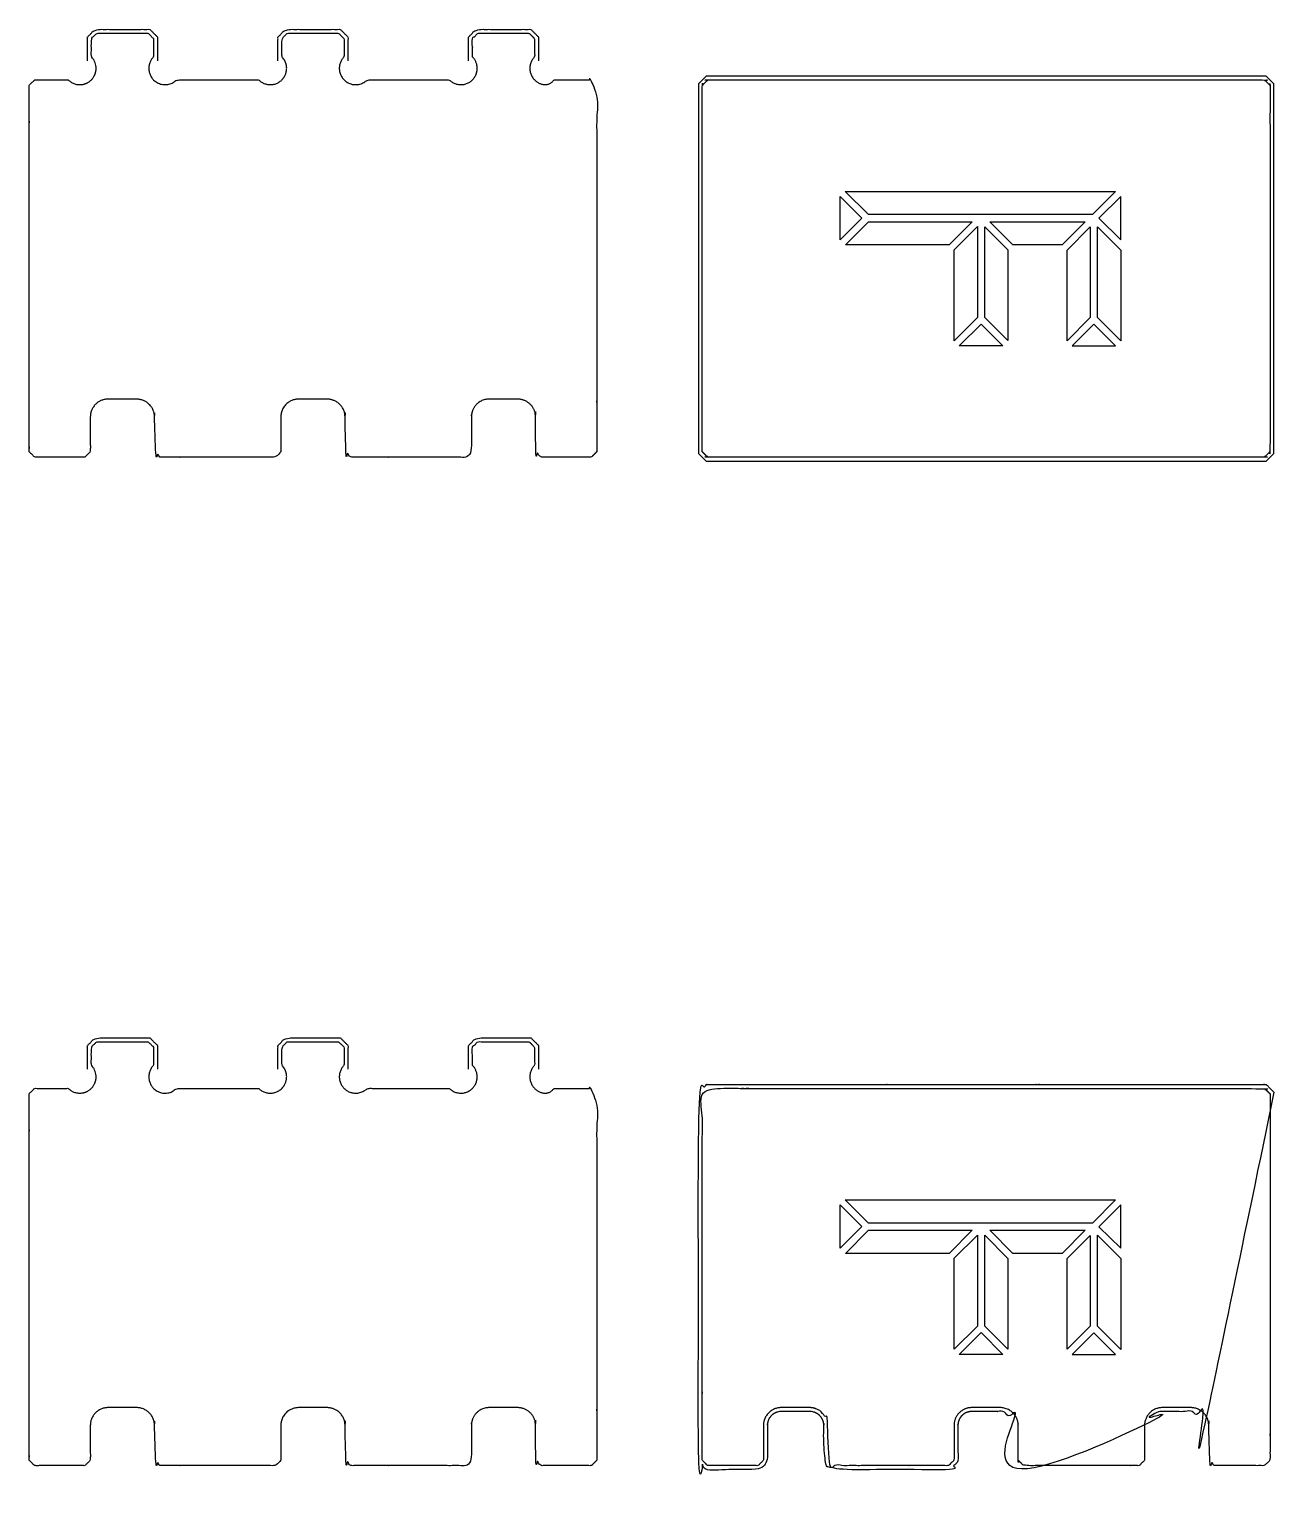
# Model space of a CAD drawing. Header units: millimetres. Extents: x -123 to 248, y -1 to 187.
# Drawn here: x 87.7 to 247.8, y -0.5 to 186.6 of the extents above; entities that cross this region are included whole.
import ezdxf

# ---------------------------------------------------------------- set-up
doc = ezdxf.new("R2010")
doc.units = ezdxf.units.MM
doc.header["$MEASUREMENT"] = 0
for name, color, linetype, true_color in [('Cutout - outside - 4mm bit', 18, 'Continuous', 0x000000), ('V bit - on -1.2mm depth', 4, 'Continuous', 0x00ffff), ('V-Carve F', 3, 'Continuous', 0x00ff00)]:
    doc.layers.add(name, color=color, linetype=linetype, true_color=true_color)

msp = doc.modelspace()

# ---------------------------------------------------------------- linework, layer by layer
at = {"layer": 'Cutout - outside - 4mm bit'}
for points, weights, knots in [([(97.9, 138.99), (99.75, 138.99), (101.55, 138.99), (103.88, 138.99), (103.88, 136.71), (103.88, 134.01), (103.88, 132.23), (104.23, 131.88), (104.58, 131.53), (112.25, 131.53), (119.42, 131.53), (119.77, 131.88), (120.12, 132.23), (120.12, 133.97), (120.12, 136.71), (120.12, 138.99), (122.4, 138.99), (124.25, 138.99), (126.05, 138.99), (128.38, 138.99), (128.38, 136.71), (128.38, 134.01), (128.38, 132.23), (128.73, 131.88), (129.08, 131.53), (136.25, 131.53), (143.92, 131.53), (144.27, 131.88), (144.62, 132.23), (144.62, 133.97), (144.62, 136.71), (144.62, 138.99), (146.9, 138.99), (148.75, 138.99), (150.55, 138.99), (152.88, 138.99), (152.88, 136.71), (152.88, 134.01), (152.88, 132.23), (153.23, 131.88), (153.58, 131.53), (156.18, 131.53), (160.05, 131.53), (160.4, 131.88), (160.75, 132.23), (160.75, 155.78), (160.75, 179.33), (160.4, 179.68), (160.05, 180.03), (157.28, 180.03), (155.22, 180.03), (154.24, 178.55), (152.75, 180.03), (151.27, 181.52), (152.75, 183), (152.75, 183.67), (152.75, 185.33), (152.4, 185.68), (152.05, 186.03), (148.75, 186.03), (145.45, 186.03), (145.1, 185.68), (144.75, 185.33), (144.75, 183.67), (144.75, 183), (146.24, 181.52), (144.75, 180.03), (143.27, 178.55), (141.78, 180.03), (136.25, 180.03), (131.22, 180.03), (129.74, 178.55), (128.25, 180.03), (126.77, 181.52), (128.25, 183), (128.25, 183.67), (128.25, 185.33), (127.9, 185.68), (127.55, 186.03), (124.25, 186.03), (120.95, 186.03), (120.6, 185.68), (120.25, 185.33), (120.25, 183.67), (120.25, 183), (121.74, 181.52), (120.25, 180.03), (118.77, 178.55), (117.28, 180.03), (112.25, 180.03), (106.72, 180.03), (105.24, 178.55), (103.75, 180.03), (102.27, 181.52), (103.75, 183), (103.75, 183.67), (103.75, 185.33), (103.4, 185.68), (103.05, 186.03), (99.75, 186.03), (96.45, 186.03), (96.1, 185.68), (95.75, 185.33), (95.75, 183.67), (95.75, 183), (97.24, 181.52), (95.75, 180.03), (94.27, 178.55), (92.78, 180.03), (91.23, 180.03), (88.45, 180.03), (88.1, 179.68), (87.75, 179.33), (87.75, 155.78), (87.75, 132.23), (88.1, 131.88), (88.45, 131.53), (92.32, 131.53), (94.92, 131.53), (95.27, 131.88), (95.62, 132.23), (95.62, 133.97), (95.62, 136.71), (95.62, 138.99), (97.9, 138.99)], [1, 1, 1, 0.707106781187, 1, 1, 1, 1, 1, 1, 1, 1, 1, 1, 1, 0.707106781187, 1, 1, 1, 0.707106781187, 1, 1, 1, 1, 1, 1, 1, 1, 1, 1, 1, 0.707106781187, 1, 1, 1, 0.707106781187, 1, 1, 1, 1, 1, 1, 1, 1, 1, 1, 1, 1, 1, 1, 1, 0.707106781187, 1, 0.707106781187, 1, 1, 1, 1, 1, 1, 1, 1, 1, 1, 1, 0.707106781187, 1, 0.707106781187, 1, 1, 1, 0.707106781187, 1, 0.707106781187, 1, 1, 1, 1, 1, 1, 1, 1, 1, 1, 1, 0.707106781187, 1, 0.707106781187, 1, 1, 1, 0.707106781187, 1, 0.707106781187, 1, 1, 1, 1, 1, 1, 1, 1, 1, 1, 1, 0.707106781187, 1, 0.707106781187, 1, 1, 1, 1, 1, 1, 1, 1, 1, 1, 1, 1, 1, 1, 1, 0.707106781187, 1], [268.206441, 268.206441, 268.206441, 272.453172, 272.453172, 276.529741, 276.529741, 276.595437, 276.595437, 277.585386, 277.585386, 292.025386, 292.025386, 293.015336, 293.015336, 295.18529, 295.18529, 299.261858, 299.261858, 303.508589, 303.508589, 307.585158, 307.585158, 307.650854, 307.650854, 308.640803, 308.640803, 323.080803, 323.080803, 324.070753, 324.070753, 326.240707, 326.240707, 330.317275, 330.317275, 334.564006, 334.564006, 338.640575, 338.640575, 338.706271, 338.706271, 339.69622, 339.69622, 345.99622, 345.99622, 346.98617, 346.98617, 393.14617, 393.14617, 394.136119, 394.136119, 398.246271, 398.246271, 401.544943, 401.544943, 404.843615, 404.843615, 405.907737, 405.907737, 406.897686, 406.897686, 413.497686, 413.497686, 414.487636, 414.487636, 415.551757, 415.551757, 418.850429, 418.850429, 422.149101, 422.149101, 432.209404, 432.209404, 435.508077, 435.508077, 438.806749, 438.806749, 439.87087, 439.87087, 440.86082, 440.86082, 447.46082, 447.46082, 448.450769, 448.450769, 449.51489, 449.51489, 452.813563, 452.813563, 456.112235, 456.112235, 466.172538, 466.172538, 469.47121, 469.47121, 472.769883, 472.769883, 473.834004, 473.834004, 474.823953, 474.823953, 481.423953, 481.423953, 482.413903, 482.413903, 483.478024, 483.478024, 486.776696, 486.776696, 490.075369, 490.075369, 494.18552, 494.18552, 495.17547, 495.17547, 541.33547, 541.33547, 542.325419, 542.325419, 548.625419, 548.625419, 549.615369, 549.615369, 551.785323, 551.785323, 555.861891, 555.861891, 555.861891]), ([(97.9, 9.34), (99.75, 9.34), (101.55, 9.34), (103.88, 9.34), (103.88, 7.06), (103.88, 4.36), (103.88, 2.58), (104.23, 2.23), (104.58, 1.88), (112.25, 1.88), (119.42, 1.88), (119.77, 2.23), (120.12, 2.58), (120.12, 4.32), (120.12, 7.06), (120.12, 9.34), (122.4, 9.34), (124.25, 9.34), (126.05, 9.34), (128.38, 9.34), (128.38, 7.06), (128.38, 4.36), (128.38, 2.58), (128.73, 2.23), (129.08, 1.88), (136.25, 1.88), (143.92, 1.88), (144.27, 2.23), (144.62, 2.58), (144.62, 4.32), (144.62, 7.06), (144.62, 9.34), (146.9, 9.34), (148.75, 9.34), (150.55, 9.34), (152.88, 9.34), (152.88, 7.06), (152.88, 4.36), (152.88, 2.58), (153.23, 2.23), (153.58, 1.88), (156.18, 1.88), (160.05, 1.88), (160.4, 2.23), (160.75, 2.58), (160.75, 26.13), (160.75, 49.68), (160.4, 50.03), (160.05, 50.38), (157.28, 50.38), (155.22, 50.38), (154.24, 48.9), (152.75, 50.38), (151.27, 51.87), (152.75, 53.35), (152.75, 54.02), (152.75, 55.68), (152.4, 56.03), (152.05, 56.38), (148.75, 56.38), (145.45, 56.38), (145.1, 56.03), (144.75, 55.68), (144.75, 54.02), (144.75, 53.35), (146.24, 51.87), (144.75, 50.38), (143.27, 48.9), (141.78, 50.38), (136.25, 50.38), (131.22, 50.38), (129.74, 48.9), (128.25, 50.38), (126.77, 51.87), (128.25, 53.35), (128.25, 54.02), (128.25, 55.68), (127.9, 56.03), (127.55, 56.38), (124.25, 56.38), (120.95, 56.38), (120.6, 56.03), (120.25, 55.68), (120.25, 54.02), (120.25, 53.35), (121.74, 51.87), (120.25, 50.38), (118.77, 48.9), (117.28, 50.38), (112.25, 50.38), (106.72, 50.38), (105.24, 48.9), (103.75, 50.38), (102.27, 51.87), (103.75, 53.35), (103.75, 54.02), (103.75, 55.68), (103.4, 56.03), (103.05, 56.38), (99.75, 56.38), (96.45, 56.38), (96.1, 56.03), (95.75, 55.68), (95.75, 54.02), (95.75, 53.35), (97.24, 51.87), (95.75, 50.38), (94.27, 48.9), (92.78, 50.38), (91.23, 50.38), (88.45, 50.38), (88.1, 50.03), (87.75, 49.68), (87.75, 26.13), (87.75, 2.58), (88.1, 2.23), (88.45, 1.88), (92.32, 1.88), (94.92, 1.88), (95.27, 2.23), (95.62, 2.58), (95.62, 4.32), (95.62, 7.06), (95.62, 9.34), (97.9, 9.34)], [1, 1, 1, 0.707106781187, 1, 1, 1, 1, 1, 1, 1, 1, 1, 1, 1, 0.707106781187, 1, 1, 1, 0.707106781187, 1, 1, 1, 1, 1, 1, 1, 1, 1, 1, 1, 0.707106781187, 1, 1, 1, 0.707106781187, 1, 1, 1, 1, 1, 1, 1, 1, 1, 1, 1, 1, 1, 1, 1, 0.707106781187, 1, 0.707106781187, 1, 1, 1, 1, 1, 1, 1, 1, 1, 1, 1, 0.707106781187, 1, 0.707106781187, 1, 1, 1, 0.707106781187, 1, 0.707106781187, 1, 1, 1, 1, 1, 1, 1, 1, 1, 1, 1, 0.707106781187, 1, 0.707106781187, 1, 1, 1, 0.707106781187, 1, 0.707106781187, 1, 1, 1, 1, 1, 1, 1, 1, 1, 1, 1, 0.707106781187, 1, 0.707106781187, 1, 1, 1, 1, 1, 1, 1, 1, 1, 1, 1, 1, 1, 1, 1, 0.707106781187, 1], [268.206441, 268.206441, 268.206441, 272.453172, 272.453172, 276.529741, 276.529741, 276.595437, 276.595437, 277.585386, 277.585386, 292.025386, 292.025386, 293.015336, 293.015336, 295.18529, 295.18529, 299.261858, 299.261858, 303.508589, 303.508589, 307.585158, 307.585158, 307.650854, 307.650854, 308.640803, 308.640803, 323.080803, 323.080803, 324.070753, 324.070753, 326.240707, 326.240707, 330.317275, 330.317275, 334.564006, 334.564006, 338.640575, 338.640575, 338.706271, 338.706271, 339.69622, 339.69622, 345.99622, 345.99622, 346.98617, 346.98617, 393.14617, 393.14617, 394.136119, 394.136119, 398.246271, 398.246271, 401.544943, 401.544943, 404.843615, 404.843615, 405.907737, 405.907737, 406.897686, 406.897686, 413.497686, 413.497686, 414.487636, 414.487636, 415.551757, 415.551757, 418.850429, 418.850429, 422.149101, 422.149101, 432.209404, 432.209404, 435.508077, 435.508077, 438.806749, 438.806749, 439.87087, 439.87087, 440.86082, 440.86082, 447.46082, 447.46082, 448.450769, 448.450769, 449.51489, 449.51489, 452.813563, 452.813563, 456.112235, 456.112235, 466.172538, 466.172538, 469.47121, 469.47121, 472.769883, 472.769883, 473.834004, 473.834004, 474.823953, 474.823953, 481.423953, 481.423953, 482.413903, 482.413903, 483.478024, 483.478024, 486.776696, 486.776696, 490.075369, 490.075369, 494.18552, 494.18552, 495.17547, 495.17547, 541.33547, 541.33547, 542.325419, 542.325419, 548.625419, 548.625419, 549.615369, 549.615369, 551.785323, 551.785323, 555.861891, 555.861891, 555.861891]), ([(247.31, 49.68), (246.96, 50.03), (246.61, 50.38), (210.81, 50.38), (175.01, 50.38), (174.66, 50.03), (174.31, 49.68), (174.31, 26.13), (174.31, 2.58), (174.66, 2.23), (175.01, 1.88), (178.88, 1.88), (181.48, 1.88), (181.83, 2.23), (182.18, 2.58), (182.18, 4.32), (182.18, 7.06), (182.18, 9.34), (184.46, 9.34), (186.31, 9.34), (188.11, 9.34), (190.44, 9.34), (190.44, 7.06), (190.44, 4.32), (190.44, 2.58), (190.79, 2.23), (191.14, 1.88), (198.81, 1.88), (205.98, 1.88), (206.33, 2.23), (206.68, 2.58), (206.68, 4.32), (206.68, 7.06), (206.68, 9.34), (208.96, 9.34), (210.81, 9.34), (212.61, 9.34), (214.94, 9.34), (214.94, 7.06), (214.94, 4.32), (214.94, 2.58), (215.29, 2.23), (215.64, 1.88), (222.81, 1.88), (230.48, 1.88), (230.83, 2.23), (231.18, 2.58), (231.18, 4.32), (231.18, 7.06), (231.18, 9.34), (233.46, 9.34), (235.31, 9.34), (237.11, 9.34), (239.44, 9.34), (239.44, 7.06), (239.44, 4.32), (239.44, 2.58), (239.79, 2.23), (240.14, 1.88), (242.74, 1.88), (246.61, 1.88), (246.96, 2.23), (247.31, 2.58), (247.31, 26.13), (247.31, 49.68)], [1, 1, 1, 1, 1, 1, 1, 1, 1, 1, 1, 1, 1, 1, 1, 1, 1, 0.707106781187, 1, 1, 1, 0.707106781187, 1, 1, 1, 1, 1, 1, 1, 1, 1, 1, 1, 0.707106781187, 1, 1, 1, 0.707106781187, 1, 1, 1, 1, 1, 1, 1, 1, 1, 1, 1, 0.707106781187, 1, 1, 1, 0.707106781187, 1, 1, 1, 1, 1, 1, 1, 1, 1, 1, 1], [363.256769, 363.256769, 363.256769, 364.246718, 364.246718, 434.406718, 434.406718, 435.396668, 435.396668, 481.556668, 481.556668, 482.546617, 482.546617, 488.846617, 488.846617, 489.836567, 489.836567, 492.006521, 492.006521, 496.08309, 496.08309, 500.32982, 500.32982, 504.406389, 504.406389, 504.472085, 504.472085, 505.462034, 505.462034, 519.902034, 519.902034, 520.891984, 520.891984, 523.061938, 523.061938, 527.138507, 527.138507, 531.385237, 531.385237, 535.461806, 535.461806, 535.527502, 535.527502, 536.517452, 536.517452, 550.957452, 550.957452, 551.947401, 551.947401, 554.117355, 554.117355, 558.193924, 558.193924, 562.440654, 562.440654, 566.517223, 566.517223, 566.582919, 566.582919, 567.572869, 567.572869, 573.872869, 573.872869, 574.862818, 574.862818, 621.022818, 621.022818, 621.022818])]:
    msp.add_rational_spline(points, weights, degree=2, knots=knots, dxfattribs=at)
msp.add_open_spline([(174.31, 132.23), (174.66, 131.88), (175.01, 131.53), (210.81, 131.53), (246.61, 131.53), (246.96, 131.88), (247.31, 132.23), (247.31, 155.78), (247.31, 179.33), (246.96, 179.68), (246.61, 180.03), (210.81, 180.03), (175.01, 180.03), (174.66, 179.68), (174.31, 179.33), (174.31, 155.78), (174.31, 132.23)], degree=2, knots=[460.390417, 460.390417, 460.390417, 461.380366, 461.380366, 531.540366, 531.540366, 532.530316, 532.530316, 578.690316, 578.690316, 579.680265, 579.680265, 649.840265, 649.840265, 650.830215, 650.830215, 696.990215, 696.990215, 696.990215], dxfattribs=at)
at = {"layer": 'V bit - on -1.2mm depth'}
for p, q in [((174.81, 180.53), (173.81, 179.54)), ((246.82, 180.53), (174.81, 180.53)), ((247.81, 179.54), (246.82, 180.53)), ((173.81, 179.54), (173.81, 132.02)), ((173.81, 132.02), (174.81, 131.03)), ((246.82, 131.03), (247.81, 132.02))]:
    msp.add_line(p, q, dxfattribs=at)
for points in [[(95.25, 182.5), (95.25, 184.02), (95.25, 185.54), (95.75, 186.04), (96.25, 186.53), (99.75, 186.53), (103.26, 186.53), (103.76, 186.04), (104.25, 185.54), (104.25, 184.02), (104.25, 182.5)], [(119.75, 182.5), (119.75, 184.02), (119.75, 185.54), (120.25, 186.04), (120.75, 186.53), (124.25, 186.53), (127.76, 186.53), (128.26, 186.04), (128.75, 185.54), (128.75, 184.02), (128.75, 182.5)], [(144.25, 182.5), (144.25, 184.02), (144.25, 185.54), (144.75, 186.04), (145.25, 186.53), (148.75, 186.53), (152.26, 186.53), (152.76, 186.04), (153.25, 185.54), (153.25, 184.02), (153.25, 182.5)], [(95.25, 52.85), (95.25, 54.37), (95.25, 55.89), (95.75, 56.39), (96.25, 56.88), (99.75, 56.88), (103.26, 56.88), (103.76, 56.39), (104.25, 55.89), (104.25, 54.37), (104.25, 52.85)], [(119.75, 52.85), (119.75, 54.37), (119.75, 55.89), (120.25, 56.39), (120.75, 56.88), (124.25, 56.88), (127.76, 56.88), (128.26, 56.39), (128.75, 55.89), (128.75, 54.37), (128.75, 52.85)], [(144.25, 52.85), (144.25, 54.37), (144.25, 55.89), (144.75, 56.39), (145.25, 56.88), (148.75, 56.88), (152.26, 56.88), (152.76, 56.39), (153.25, 55.89), (153.25, 54.37), (153.25, 52.85)]]:
    msp.add_open_spline(points, degree=2, knots=[0, 0, 0, 1.330152, 1.330152, 1.537258, 1.537258, 1.744365, 1.744365, 1.951472, 1.951472, 2.158579, 2.158579, 2.158579], dxfattribs=at)
for points in [[(247.81, 132.02), (247.81, 155.78), (247.81, 179.54)], [(174.81, 131.03), (210.81, 131.03), (246.82, 131.03)]]:
    msp.add_open_spline(points, degree=2, dxfattribs=at)
msp.add_rational_spline([(247.81, 49.89), (247.32, 50.39), (246.82, 50.88), (210.81, 50.88), (174.81, 50.88), (174.31, 50.39), (173.81, 49.89), (173.81, 26.13), (173.81, 2.37), (174.31, 1.88), (174.81, 1.38), (178.88, 1.38), (181.69, 1.38), (182.19, 1.88), (182.68, 2.37), (182.68, 4.22), (182.68, 7.06), (182.68, 8.84), (184.46, 8.84), (186.31, 8.84), (188.11, 8.84), (189.94, 8.84), (189.94, 7.06), (189.94, 4.22), (189.94, 2.37), (190.44, 1.88), (190.94, 1.38), (198.81, 1.38), (206.19, 1.38), (206.69, 1.88), (207.18, 2.37), (207.18, 4.22), (207.18, 7.06), (207.18, 8.84), (208.96, 8.84), (210.81, 8.84), (212.61, 8.84), (214.44, 8.84), (214.44, 7.06), (214.44, 4.22), (214.44, 2.37), (214.94, 1.88), (215.44, 1.38), (222.81, 1.38), (230.69, 1.38), (231.19, 1.88), (231.68, 2.37), (231.68, 4.22), (231.68, 7.06), (231.68, 8.84), (233.46, 8.84), (235.31, 8.84), (237.11, 8.84), (238.94, 8.84), (238.94, 7.06), (238.94, 4.22), (238.94, 2.37), (239.44, 1.88), (239.94, 1.38), (242.74, 1.38), (246.82, 1.38), (247.32, 1.88), (247.81, 2.37), (247.81, 26.13), (247.81, 49.89)], [1, 1, 1, 1, 1, 1, 1, 1, 1, 1, 1, 1, 1, 1, 1, 1, 1, 0.707106781187, 1, 1, 1, 0.707106781187, 1, 1, 1, 1, 1, 1, 1, 1, 1, 1, 1, 0.707106781187, 1, 1, 1, 0.707106781187, 1, 1, 1, 1, 1, 1, 1, 1, 1, 1, 1, 0.707106781187, 1, 1, 1, 0.707106781187, 1, 1, 1, 1, 1, 1, 1, 1, 1, 1, 1], degree=2, knots=[115.144816, 115.144816, 115.144816, 115.351923, 115.351923, 188.02996, 188.02996, 188.237067, 188.237067, 188.444174, 188.444174, 188.65128, 188.65128, 188.858387, 188.858387, 189.065494, 189.065494, 189.272601, 189.272601, 193.495477, 193.495477, 197.894622, 197.894622, 202.117499, 202.117499, 202.185553, 202.185553, 202.39266, 202.39266, 202.599766, 202.599766, 202.806873, 202.806873, 203.01398, 203.01398, 207.236856, 207.236856, 211.636002, 211.636002, 215.858878, 215.858878, 215.926932, 215.926932, 216.134039, 216.134039, 216.341146, 216.341146, 216.548253, 216.548253, 216.755359, 216.755359, 220.978236, 220.978236, 225.377381, 225.377381, 229.600257, 229.600257, 229.668312, 229.668312, 229.875418, 229.875418, 230.082525, 230.082525, 230.289632, 230.289632, 230.496739, 230.496739, 230.496739], dxfattribs=at)
at = {"layer": 'V-Carve F'}
for p, q in [((192.05, 159.47), (192.05, 165.04)), ((192.05, 165.04), (194.84, 162.26)), ((192.7, 165.7), (227.46, 165.7)), ((195.68, 162.72), (192.7, 165.7)), ((227.46, 165.7), (224.48, 162.72)), ((228.11, 165.04), (225.32, 162.25)), ((228.11, 159.47), (228.11, 165.04)), ((224.48, 162.72), (195.68, 162.72)), ((194.84, 162.26), (192.05, 159.47)), ((192.71, 158.82), (195.68, 161.8)), ((195.68, 161.8), (209.02, 161.8)), ((209.02, 161.8), (206.04, 158.82)), ((206.71, 158.19), (209.69, 161.17)), ((209.69, 161.17), (209.69, 149.48)), ((210.62, 149.48), (210.62, 161.15)), ((210.62, 161.15), (213.59, 158.17)), ((214.24, 158.82), (211.27, 161.8)), ((211.27, 161.8), (223.56, 161.8)), ((223.56, 161.8), (220.59, 158.82)), ((221.23, 158.16), (224.2, 161.13)), ((224.2, 161.13), (224.2, 149.47)), ((225.12, 149.47), (225.12, 161.14)), ((225.12, 161.14), (228.11, 158.16)), ((225.32, 162.25), (228.11, 159.47)), ((206.04, 158.82), (192.71, 158.82)), ((206.71, 146.5), (206.71, 158.19)), ((213.59, 158.17), (213.59, 146.51)), ((220.59, 158.82), (214.24, 158.82)), ((221.23, 146.5), (221.23, 158.16)), ((228.11, 158.16), (228.11, 146.48)), ((209.69, 149.48), (206.71, 146.5)), ((207.36, 145.84), (210.15, 148.63)), ((210.15, 148.63), (212.95, 145.84)), ((213.59, 146.51), (210.62, 149.48)), ((224.2, 149.47), (221.23, 146.5)), ((224.66, 148.62), (221.88, 145.84)), ((227.44, 145.84), (224.66, 148.62)), ((228.11, 146.48), (225.12, 149.47)), ((212.95, 145.84), (207.36, 145.84)), ((221.88, 145.84), (227.44, 145.84)), ((192.7, 36.05), (227.46, 36.05)), ((195.68, 33.07), (192.7, 36.05)), ((227.46, 36.05), (224.48, 33.07)), ((192.05, 29.82), (192.05, 35.39)), ((192.05, 35.39), (194.84, 32.61)), ((228.11, 35.39), (225.32, 32.6)), ((228.11, 29.82), (228.11, 35.39)), ((194.84, 32.61), (192.05, 29.82)), ((192.71, 29.17), (195.68, 32.15)), ((224.48, 33.07), (195.68, 33.07)), ((195.68, 32.15), (209.02, 32.15)), ((209.02, 32.15), (206.04, 29.17)), ((214.24, 29.17), (211.27, 32.15)), ((211.27, 32.15), (223.56, 32.15)), ((223.56, 32.15), (220.59, 29.17)), ((225.32, 32.6), (228.11, 29.82)), ((206.71, 28.54), (209.69, 31.52)), ((209.69, 31.52), (209.69, 19.83)), ((210.62, 19.83), (210.62, 31.5)), ((210.62, 31.5), (213.59, 28.52)), ((221.23, 28.51), (224.2, 31.48)), ((224.2, 31.48), (224.2, 19.82)), ((225.12, 19.82), (225.12, 31.49)), ((225.12, 31.49), (228.11, 28.51)), ((206.04, 29.17), (192.71, 29.17)), ((206.71, 16.85), (206.71, 28.54)), ((213.59, 28.52), (213.59, 16.86)), ((220.59, 29.17), (214.24, 29.17)), ((221.23, 16.85), (221.23, 28.51)), ((228.11, 28.51), (228.11, 16.83)), ((209.69, 19.83), (206.71, 16.85)), ((207.36, 16.19), (210.15, 18.98)), ((210.15, 18.98), (212.95, 16.19)), ((213.59, 16.86), (210.62, 19.83)), ((224.2, 19.82), (221.23, 16.85)), ((224.66, 18.97), (221.88, 16.19)), ((227.44, 16.19), (224.66, 18.97)), ((228.11, 16.83), (225.12, 19.82)), ((212.95, 16.19), (207.36, 16.19)), ((221.88, 16.19), (227.44, 16.19))]:
    msp.add_line(p, q, dxfattribs=at)

doc.saveas('drawing.dxf')
